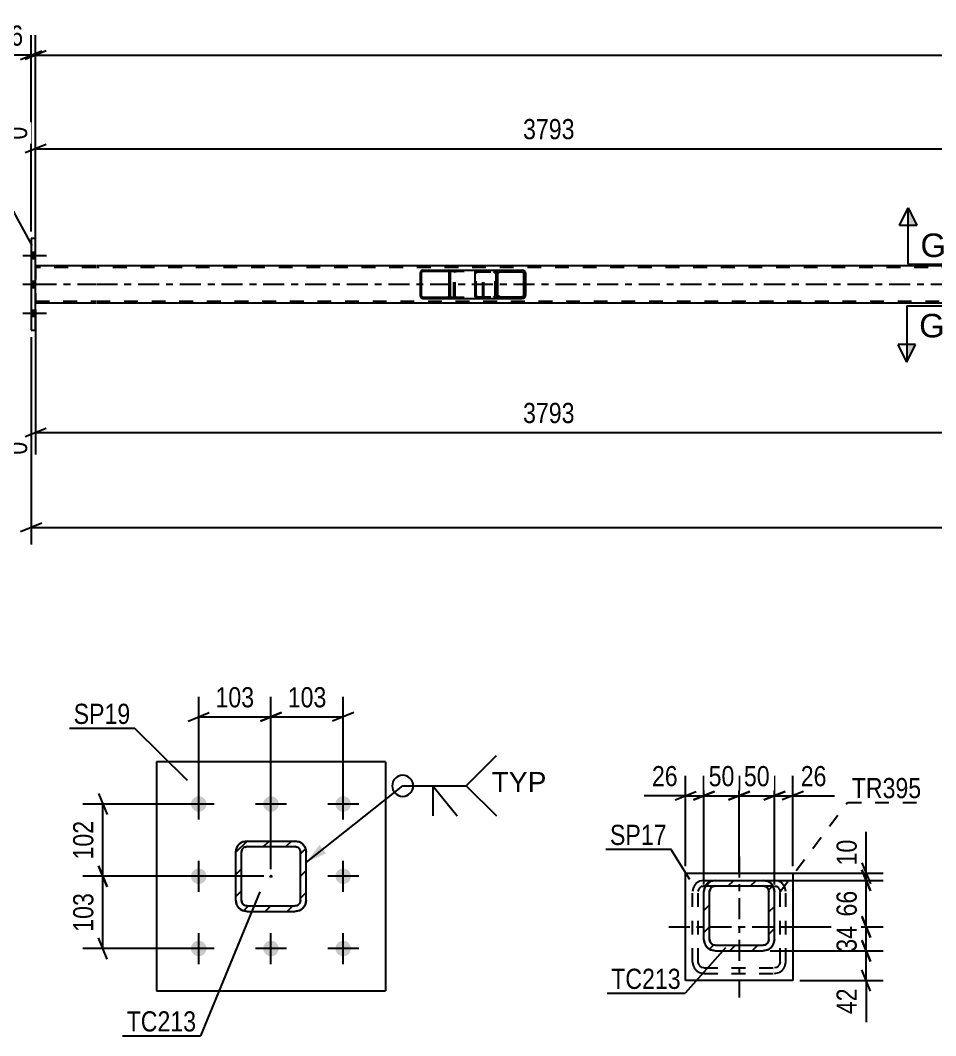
# Model space of a CAD drawing. Header units: millimetres. Extents: x 0 to 841, y 0 to 594.
# Drawn here: x 82 to 211.9, y 137.5 to 281.5 of the extents above; entities that cross this region are included whole.
import ezdxf

# ---------------------------------------------------------------- set-up
doc = ezdxf.new("R2010")
doc.units = ezdxf.units.MM
doc.linetypes.add('DXK_LINE_DOT2', pattern=[3.9198, 1.9599, -1.9599])
doc.linetypes.add('DXK_LINE_DOT3', pattern=[5.9187, 2.979, -0.9799, 0.9799, -0.9799])
doc.styles.add('Arial', font='ARIAL.TTF', dxfattribs={"height": 0.2})
doc.styles.add('Arial Narrow', font='ARIALN.TTF', dxfattribs={"height": 0.2})

# ---------------------------------------------------------------- blocks, each defined once
blk = doc.blocks.new('Part-103610369-28014 - 28013')
at = {"linetype": 'Continuous'}
h = blk.add_hatch(dxfattribs=at)
h.set_pattern_fill('', scale=0.7, style=0, pattern_type=0)
h.set_pattern_definition([(45, (142.9979, 245.8691), (-1.57154, 1.57154), [])])
h.paths.add_polyline_path([(143.02, 245.75), (143, 245.87), (142.92, 245.97), (142.81, 246.04), (142.68, 246.07), (139.11, 246.07), (138.98, 246.04), (138.87, 245.97), (138.79, 245.87), (138.77, 245.75), (138.77, 242.39), (138.79, 242.26), (138.87, 242.16), (138.98, 242.09), (139.11, 242.07), (142.68, 242.07), (142.81, 242.09), (142.92, 242.16), (143, 242.26), (143.02, 242.39)])
h.paths.add_polyline_path([(142.84, 242.33), (142.8, 242.27), (142.75, 242.24), (142.68, 242.23), (139.11, 242.23), (139.04, 242.24), (138.99, 242.27), (138.95, 242.33), (138.94, 242.39), (138.94, 245.75), (138.95, 245.81), (138.99, 245.86), (139.04, 245.89), (139.11, 245.91), (142.68, 245.91), (142.75, 245.89), (142.8, 245.86), (142.84, 245.81), (142.85, 245.75), (142.85, 242.39)])
at = {"color": 2, "linetype": 'Continuous'}
for p, q in [((138.79, 245.87), (138.77, 245.75)), ((138.77, 242.39), (138.77, 245.75)), ((138.94, 245.75), (138.95, 245.81)), ((138.94, 242.39), (138.94, 245.75)), ((138.95, 245.81), (138.99, 245.86)), ((139.11, 246.07), (138.98, 246.04)), ((138.99, 245.86), (139.04, 245.89)), ((139.04, 245.89), (139.11, 245.91)), ((139.11, 246.07), (142.68, 246.07)), ((139.11, 245.91), (142.68, 245.91)), ((142.68, 246.07), (146.79, 246.07)), ((142.81, 246.04), (142.68, 246.07)), ((142.68, 245.91), (142.75, 245.89)), ((142.75, 245.89), (142.8, 245.86)), ((142.8, 245.86), (142.84, 245.81)), ((142.84, 245.81), (142.85, 245.75)), ((142.85, 242.39), (142.85, 245.75)), ((143.02, 245.75), (143, 245.87)), ((143.02, 242.39), (143.02, 245.75)), ((138.77, 242.39), (138.79, 242.26)), ((138.95, 242.33), (138.94, 242.39)), ((138.99, 242.27), (138.95, 242.33)), ((138.98, 242.09), (139.11, 242.07)), ((139.04, 242.24), (138.99, 242.27)), ((139.11, 242.23), (139.04, 242.24)), ((139.11, 242.23), (142.68, 242.23)), ((139.11, 242.07), (142.68, 242.07)), ((142.75, 242.24), (142.68, 242.23)), ((142.68, 242.07), (142.81, 242.09)), ((142.68, 242.07), (146.79, 242.07)), ((142.8, 242.27), (142.75, 242.24)), ((142.84, 242.33), (142.8, 242.27)), ((142.85, 242.39), (142.84, 242.33)), ((143, 242.26), (143.02, 242.39))]:
    blk.add_line(p, q, dxfattribs=at)
at = {"color": 7, "linetype": 'DXK_LINE_DOT2'}
for p, q in [((139.11, 246.07), (142.68, 246.07)), ((139.11, 245.91), (147.44, 245.91)), ((143.53, 245.75), (143.55, 245.87)), ((143.53, 242.39), (143.53, 245.75)), ((143.71, 245.81), (143.7, 245.75)), ((143.7, 242.39), (143.7, 245.75)), ((143.75, 245.86), (143.71, 245.81)), ((143.74, 246.04), (143.87, 246.07)), ((143.8, 245.89), (143.75, 245.86)), ((143.87, 245.91), (143.8, 245.89)), ((146.79, 246.07), (147.44, 246.07)), ((147.44, 246.07), (147.57, 246.04)), ((147.51, 245.89), (147.44, 245.91)), ((147.56, 245.86), (147.51, 245.89)), ((147.6, 245.81), (147.56, 245.86)), ((147.61, 245.75), (147.6, 245.81)), ((147.61, 242.39), (147.61, 245.75)), ((147.76, 245.87), (147.78, 245.75)), ((147.78, 242.39), (147.78, 245.75)), ((139.11, 242.23), (147.44, 242.23)), ((139.11, 242.07), (142.68, 242.07)), ((143.55, 242.26), (143.53, 242.39)), ((143.7, 242.39), (143.71, 242.33)), ((143.71, 242.33), (143.75, 242.27)), ((143.87, 242.07), (143.74, 242.09)), ((143.75, 242.27), (143.76, 242.26)), ((143.76, 242.26), (143.8, 242.24)), ((143.8, 242.24), (143.87, 242.23)), ((146.79, 242.07), (147.44, 242.07)), ((147.44, 242.23), (147.51, 242.24)), ((147.57, 242.09), (147.44, 242.07)), ((147.51, 242.24), (147.56, 242.27)), ((147.56, 242.27), (147.6, 242.33)), ((147.6, 242.33), (147.61, 242.39)), ((147.78, 242.39), (147.76, 242.26))]:
    blk.add_line(p, q, dxfattribs=at)
at = {"color": 2, "linetype": 'Continuous'}
for centre, start, end in [((139.09, 245.73), 110.7583, 155.68), ((142.7, 245.73), 24.32, 69.2417), ((139.09, 242.4), 204.32, 249.2417), ((142.7, 242.4), 290.7583, 335.68)]:
    blk.add_arc(centre, 0.331, start, end, dxfattribs=at)
at = {"color": 7, "linetype": 'DXK_LINE_DOT2'}
for centre, start, end in [((143.85, 245.73), 110.7583, 155.68), ((147.46, 245.73), 24.32, 69.2417), ((143.85, 242.4), 204.32, 249.2417), ((147.46, 242.4), 290.7583, 335.68)]:
    blk.add_arc(centre, 0.331, start, end, dxfattribs=at)
blk = doc.blocks.new('Part-103610369-28020 - 28013')
at = {"linetype": 'Continuous'}
h = blk.add_hatch(dxfattribs=at)
h.set_pattern_fill('', scale=0.7, style=0, pattern_type=0)
h.set_pattern_definition([(45, (153.6667, 245.7703), (-1.57154, 1.57154), [])])
h.paths.add_polyline_path([(153.71, 245.59), (153.67, 245.77), (153.56, 245.93), (153.39, 246.03), (153.2, 246.07), (150.02, 246.07), (149.83, 246.03), (149.66, 245.93), (149.55, 245.77), (149.52, 245.59), (149.52, 242.55), (149.55, 242.36), (149.66, 242.21), (149.83, 242.1), (150.02, 242.07), (153.2, 242.07), (153.39, 242.1), (153.56, 242.21), (153.67, 242.36), (153.71, 242.55)])
h.paths.add_polyline_path([(153.43, 242.45), (153.38, 242.38), (153.3, 242.32), (153.2, 242.31), (150.02, 242.31), (149.92, 242.32), (149.84, 242.38), (149.79, 242.45), (149.77, 242.55), (149.77, 245.59), (149.79, 245.68), (149.84, 245.76), (149.92, 245.81), (150.02, 245.83), (153.2, 245.83), (153.3, 245.81), (153.38, 245.76), (153.43, 245.68), (153.45, 245.59), (153.45, 242.55)])
at = {"color": 2, "linetype": 'Continuous'}
for p, q in [((146.52, 245.59), (146.54, 245.77)), ((146.52, 242.55), (146.52, 245.59)), ((146.54, 245.77), (146.6, 245.93)), ((146.6, 245.93), (146.69, 246.03)), ((146.69, 246.03), (146.79, 246.07)), ((146.79, 246.07), (150.02, 246.07)), ((149.55, 245.77), (149.52, 245.59)), ((149.52, 242.55), (149.52, 245.59)), ((149.77, 245.59), (149.79, 245.68)), ((149.77, 242.55), (149.77, 245.59)), ((149.79, 245.68), (149.84, 245.76)), ((150.02, 246.07), (149.83, 246.03)), ((149.84, 245.76), (149.92, 245.81)), ((149.92, 245.81), (150.02, 245.83)), ((150.02, 246.07), (153.2, 246.07)), ((150.02, 245.83), (153.2, 245.83)), ((153.39, 246.03), (153.2, 246.07)), ((153.2, 245.83), (153.3, 245.81)), ((153.3, 245.81), (153.38, 245.76)), ((153.38, 245.76), (153.43, 245.68)), ((153.43, 245.68), (153.45, 245.59)), ((153.45, 242.55), (153.45, 245.59)), ((153.71, 245.59), (153.67, 245.77)), ((153.71, 242.55), (153.71, 245.59)), ((146.54, 242.36), (146.52, 242.55)), ((146.6, 242.21), (146.54, 242.36)), ((146.69, 242.1), (146.6, 242.21)), ((146.79, 242.07), (146.69, 242.1)), ((146.79, 242.07), (150.02, 242.07)), ((149.52, 242.55), (149.55, 242.36)), ((149.79, 242.45), (149.77, 242.55)), ((149.84, 242.38), (149.79, 242.45)), ((149.83, 242.1), (150.02, 242.07)), ((149.92, 242.32), (149.84, 242.38)), ((150.02, 242.31), (149.92, 242.32)), ((150.02, 242.31), (153.2, 242.31)), ((150.02, 242.07), (153.2, 242.07)), ((153.3, 242.32), (153.2, 242.31)), ((153.2, 242.07), (153.39, 242.1)), ((153.38, 242.38), (153.3, 242.32)), ((153.43, 242.45), (153.38, 242.38)), ((153.45, 242.55), (153.43, 242.45)), ((153.67, 242.36), (153.71, 242.55))]:
    blk.add_line(p, q, dxfattribs=at)
at = {"color": 7, "linetype": 'DXK_LINE_DOT2'}
for p, q in [((146.67, 245.68), (146.66, 245.59)), ((146.66, 242.55), (146.66, 245.59)), ((146.7, 245.76), (146.67, 245.68)), ((146.74, 245.81), (146.7, 245.76)), ((146.79, 245.83), (146.74, 245.81)), ((146.79, 245.83), (153.2, 245.83)), ((147.78, 245.83), (147.78, 246.07)), ((149.13, 246.07), (149.32, 246.03)), ((149.22, 245.81), (149.13, 245.83)), ((149.3, 245.76), (149.22, 245.81)), ((149.36, 245.68), (149.3, 245.76)), ((149.38, 245.59), (149.36, 245.68)), ((149.38, 242.55), (149.38, 245.59)), ((149.59, 245.77), (149.63, 245.59)), ((149.63, 242.55), (149.63, 245.59)), ((150.02, 246.07), (153.2, 246.07)), ((146.66, 242.55), (146.67, 242.45)), ((146.67, 242.45), (146.7, 242.38)), ((146.7, 242.38), (146.74, 242.32)), ((146.74, 242.32), (146.79, 242.31)), ((146.79, 242.31), (153.2, 242.31)), ((147.78, 242.07), (147.78, 242.31)), ((149.13, 242.31), (149.22, 242.32)), ((149.32, 242.1), (149.13, 242.07)), ((149.22, 242.32), (149.3, 242.38)), ((149.3, 242.38), (149.36, 242.45)), ((149.36, 242.45), (149.38, 242.55)), ((149.63, 242.55), (149.59, 242.36)), ((150.02, 242.07), (153.2, 242.07))]:
    blk.add_line(p, q, dxfattribs=at)
for centre, start, end in [((149.14, 245.57), 23.8494, 68.8059), ((149.14, 242.56), 291.1941, 336.1506)]:
    blk.add_arc(centre, 0.492, start, end, dxfattribs=at)
at = {"color": 2, "linetype": 'Continuous'}
for centre, start, end in [((150, 245.57), 111.1941, 156.1506), ((153.22, 245.57), 23.8494, 68.8059), ((150, 242.56), 203.8494, 248.8059), ((153.22, 242.56), 291.1941, 336.1506)]:
    blk.add_arc(centre, 0.492, start, end, dxfattribs=at)
blk = doc.blocks.new('Part-103610369-28031 - 28013')
at = {"color": 2, "linetype": 'Continuous'}
for p, q in [((84.19, 250.57), (83.55, 250.57)), ((83.55, 250.57), (83.55, 237.57)), ((84.19, 237.57), (84.19, 250.57)), ((83.55, 237.57), (84.19, 237.57))]:
    blk.add_line(p, q, dxfattribs=at)
at = {"color": 7, "linetype": 'DXK_LINE_DOT2'}
for p, q in [((83.55, 250.57), (83.55, 237.57)), ((84.19, 237.57), (84.19, 250.57))]:
    blk.add_line(p, q, dxfattribs=at)
blk = doc.blocks.new('Part-103610369-28145 - 28013')
at = {"color": 2, "linetype": 'Continuous'}
for p, q in [((84.19, 246.71), (92.71, 246.71)), ((92.81, 246.71), (751.72, 246.71)), ((84.19, 241.43), (92.71, 241.43)), ((92.81, 241.43), (228.99, 241.43))]:
    blk.add_line(p, q, dxfattribs=at)
at = {"color": 7, "linetype": 'DXK_LINE_DOT2'}
for p, q in [((84.19, 246.71), (84.19, 246.71)), ((84.19, 246.71), (84.19, 241.43)), ((84.19, 241.43), (84.19, 246.71)), ((92.71, 246.47), (84.19, 246.47)), ((751.72, 246.47), (92.81, 246.47)), ((84.19, 241.67), (92.71, 241.67)), ((84.19, 241.43), (84.19, 241.43)), ((92.81, 241.67), (751.72, 241.67))]:
    blk.add_line(p, q, dxfattribs=at)
at = {"color": 7, "linetype": 'DXK_LINE_DOT3'}
for p, q in [((84.19, 244.07), (92.71, 244.07)), ((92.81, 244.07), (751.72, 244.07))]:
    blk.add_line(p, q, dxfattribs=at)
blk = doc.blocks.new('Bolt-103610369-28149 - 28013')
at = {"linetype": 'Continuous'}
for points in [[(84.19, 247.73), (84.19, 248.61), (83.55, 248.61), (83.55, 247.73)], [(84.19, 247.73), (84.19, 248.61), (83.55, 248.61), (83.55, 247.73)], [(84.19, 247.73), (84.19, 248.61), (83.55, 248.61), (83.55, 247.73)], [(84.19, 243.63), (84.19, 244.51), (83.55, 244.51), (83.55, 243.63)], [(84.19, 243.63), (84.19, 244.51), (83.55, 244.51), (83.55, 243.63)], [(84.19, 239.53), (84.19, 240.41), (83.55, 240.41), (83.55, 239.53)], [(84.19, 239.53), (84.19, 240.41), (83.55, 240.41), (83.55, 239.53)], [(84.19, 239.53), (84.19, 240.41), (83.55, 240.41), (83.55, 239.53)]]:
    blk.add_hatch(color=1, dxfattribs=at).paths.add_polyline_path(points)
at = {"color": 1, "linetype": 'Continuous'}
for p, q in [((82.39, 248.17), (85.71, 248.17)), ((82.39, 248.17), (85.71, 248.17)), ((82.39, 248.17), (85.71, 248.17)), ((83.55, 248.61), (84.19, 248.61)), ((83.55, 248.61), (84.19, 248.61)), ((83.55, 248.61), (84.19, 248.61)), ((83.55, 247.73), (84.19, 247.73)), ((83.55, 247.73), (84.19, 247.73)), ((83.55, 247.73), (84.19, 247.73)), ((82.39, 244.07), (85.71, 244.07)), ((82.39, 244.07), (85.71, 244.07)), ((83.55, 244.51), (84.19, 244.51)), ((83.55, 244.51), (84.19, 244.51)), ((83.55, 243.63), (84.19, 243.63)), ((83.55, 243.63), (84.19, 243.63)), ((82.39, 239.97), (85.71, 239.97)), ((82.39, 239.97), (85.71, 239.97)), ((82.39, 239.97), (85.71, 239.97)), ((83.55, 240.41), (84.19, 240.41)), ((83.55, 240.41), (84.19, 240.41)), ((83.55, 240.41), (84.19, 240.41)), ((83.55, 239.53), (84.19, 239.53)), ((83.55, 239.53), (84.19, 239.53)), ((83.55, 239.53), (84.19, 239.53))]:
    blk.add_line(p, q, dxfattribs=at)
blk = doc.blocks.new('Part-103610369-28608 - 28594')
at = {"linetype": 'Continuous'}
h = blk.add_hatch(dxfattribs=at)
h.set_pattern_fill('', scale=0.7, style=0, pattern_type=0)
h.set_pattern_definition([(45, (114.1695, 165.0858), (-1.57154, 1.57154), [])])
h.paths.add_polyline_path([(120.97, 165.09), (114.17, 165.09), (113.56, 164.96), (113.04, 164.62), (112.69, 164.1), (112.57, 163.49), (112.57, 156.69), (112.69, 156.07), (113.04, 155.55), (113.56, 155.21), (114.17, 155.09), (120.97, 155.09), (121.58, 155.21), (122.1, 155.55), (122.45, 156.07), (122.57, 156.69), (122.57, 163.49), (122.45, 164.1), (122.1, 164.62), (121.58, 164.96)])
h.paths.add_polyline_path([(121.71, 163.79), (121.77, 163.49), (121.77, 156.69), (121.71, 156.38), (121.54, 156.12), (121.28, 155.95), (120.97, 155.89), (114.17, 155.89), (113.86, 155.95), (113.6, 156.12), (113.43, 156.38), (113.37, 156.69), (113.37, 163.49), (113.43, 163.79), (113.6, 164.05), (113.86, 164.22), (114.17, 164.29), (120.97, 164.29), (121.28, 164.22), (121.54, 164.05)])
blk.add_hatch(color=246, dxfattribs=at).paths.add_polyline_path([(117.57, 159.99, -1), (117.57, 160.19, -1)])
at = {"color": 7, "linetype": 'DXK_LINE_DOT2'}
for p, q in [((113.56, 164.96), (114.17, 165.09)), ((114.17, 164.29), (113.86, 164.22)), ((114.17, 165.09), (120.97, 165.09)), ((114.17, 164.29), (120.97, 164.29)), ((120.97, 165.09), (121.58, 164.96)), ((121.28, 164.22), (120.97, 164.29)), ((112.57, 163.49), (112.69, 164.1)), ((112.57, 156.69), (112.57, 163.49)), ((113.43, 163.79), (113.37, 163.49)), ((113.37, 156.69), (113.37, 163.49)), ((121.77, 163.49), (121.71, 163.79)), ((121.77, 156.69), (121.77, 163.49)), ((122.45, 164.1), (122.57, 163.49)), ((122.57, 156.69), (122.57, 163.49)), ((112.69, 156.07), (112.57, 156.69)), ((113.37, 156.69), (113.43, 156.38)), ((113.86, 155.95), (114.17, 155.89)), ((114.17, 155.89), (120.97, 155.89)), ((120.97, 155.89), (121.28, 155.95)), ((121.71, 156.38), (121.77, 156.69)), ((122.57, 156.69), (122.45, 156.07)), ((114.17, 155.09), (113.56, 155.21)), ((114.17, 155.09), (120.97, 155.09)), ((121.58, 155.21), (120.97, 155.09))]:
    blk.add_line(p, q, dxfattribs=at)
at = {"color": 2, "linetype": 'Continuous'}
for p, q in [((114.17, 165.09), (113.56, 164.96)), ((113.86, 164.22), (114.17, 164.29)), ((114.17, 165.09), (120.97, 165.09)), ((114.17, 164.29), (120.97, 164.29)), ((121.58, 164.96), (120.97, 165.09)), ((120.97, 164.29), (121.28, 164.22)), ((112.69, 164.1), (112.57, 163.49)), ((112.57, 156.69), (112.57, 163.49)), ((113.37, 163.49), (113.43, 163.79)), ((113.37, 156.69), (113.37, 163.49)), ((121.71, 163.79), (121.77, 163.49)), ((121.77, 156.69), (121.77, 163.49)), ((122.57, 163.49), (122.45, 164.1)), ((122.57, 156.69), (122.57, 163.49)), ((112.57, 156.69), (112.69, 156.07)), ((113.43, 156.38), (113.37, 156.69)), ((114.17, 155.89), (113.86, 155.95)), ((114.17, 155.89), (120.97, 155.89)), ((121.28, 155.95), (120.97, 155.89)), ((121.77, 156.69), (121.71, 156.38)), ((122.45, 156.07), (122.57, 156.69)), ((113.56, 155.21), (114.17, 155.09)), ((114.17, 155.09), (120.97, 155.09)), ((120.97, 155.09), (121.58, 155.21))]:
    blk.add_line(p, q, dxfattribs=at)
at = {"color": 7, "linetype": 'DXK_LINE_DOT3'}
blk.add_line((117.57, 160.09), (117.57, 160.09), dxfattribs=at)
at = {"color": 246, "linetype": 'DXK_LINE_DOT2'}
blk.add_line((117.57, 160.09), (117.57, 160.09), dxfattribs=at)
at = {"color": 246, "linetype": 'Continuous'}
blk.add_circle((117.57, 160.09), 0.1, dxfattribs=at)
at = {"color": 7, "linetype": 'DXK_LINE_DOT2'}
for centre, radius, start, end in [((114.17, 163.49), 1.6, 112.5, 157.5), ((114.17, 163.49), 0.8, 112.5, 157.5), ((120.97, 163.49), 0.8, 22.5, 67.5), ((120.97, 163.49), 1.6, 22.5, 67.5), ((114.17, 156.69), 1.6, 202.5, 247.5), ((114.17, 156.69), 0.8, 202.5, 247.5), ((120.97, 156.69), 0.8, 292.5, 337.5), ((120.97, 156.69), 1.6, 292.5, 337.5)]:
    blk.add_arc(centre, radius, start, end, dxfattribs=at)
at = {"color": 2, "linetype": 'Continuous'}
for centre, radius, start, end in [((114.17, 163.49), 1.6, 112.5, 157.5), ((114.17, 163.49), 0.8, 112.5, 157.5), ((120.97, 163.49), 0.8, 22.5, 67.5), ((120.97, 163.49), 1.6, 22.5, 67.5), ((114.17, 156.69), 1.6, 202.5, 247.5), ((114.17, 156.69), 0.8, 202.5, 247.5), ((120.97, 156.69), 0.8, 292.5, 337.5), ((120.97, 156.69), 1.6, 292.5, 337.5)]:
    blk.add_arc(centre, radius, start, end, dxfattribs=at)
blk = doc.blocks.new('Part-103610369-28611 - 28594')
at = {"color": 2, "linetype": 'Continuous'}
for p, q in [((133.82, 176.34), (101.32, 176.34)), ((101.32, 176.34), (101.32, 143.84)), ((133.82, 176.34), (133.82, 143.84)), ((101.32, 143.84), (133.82, 143.84))]:
    blk.add_line(p, q, dxfattribs=at)
blk = doc.blocks.new('Bolt-103610369-28729 - 28594')
at = {"linetype": 'Continuous'}
for points in [[(107.32, 169.24, -1), (107.32, 171.44, -1)], [(117.57, 169.24, -1), (117.57, 171.44, -1)], [(127.82, 169.24, -1), (127.82, 171.44, -1)], [(107.32, 158.99, -1), (107.32, 161.19, -1)], [(127.82, 158.99, -1), (127.82, 161.19, -1)], [(107.32, 148.74, -1), (107.32, 150.94, -1)], [(117.57, 148.74, -1), (117.57, 150.94, -1)], [(127.82, 148.74, -1), (127.82, 150.94, -1)]]:
    blk.add_hatch(color=1, dxfattribs=at).paths.add_polyline_path(points)
at = {"color": 1, "linetype": 'Continuous'}
for p, q in [((107.32, 168.14), (107.32, 172.54)), ((117.57, 168.14), (117.57, 172.54)), ((127.82, 168.14), (127.82, 172.54)), ((109.52, 170.34), (105.12, 170.34)), ((119.77, 170.34), (115.37, 170.34)), ((130.02, 170.34), (125.62, 170.34)), ((107.32, 157.89), (107.32, 162.29)), ((127.82, 157.89), (127.82, 162.29)), ((109.52, 160.09), (105.12, 160.09)), ((130.02, 160.09), (125.62, 160.09)), ((107.32, 147.64), (107.32, 152.04)), ((117.57, 147.64), (117.57, 152.04)), ((127.82, 147.64), (127.82, 152.04)), ((109.52, 149.84), (105.12, 149.84)), ((119.77, 149.84), (115.37, 149.84)), ((130.02, 149.84), (125.62, 149.84))]:
    blk.add_line(p, q, dxfattribs=at)
blk = doc.blocks.new('Part-103610369-28807 - 28793')
at = {"linetype": 'Continuous'}
h = blk.add_hatch(dxfattribs=at)
h.set_pattern_fill('', scale=0.7, style=0, pattern_type=0)
h.set_pattern_definition([(45, (179.9807, 159.385), (-1.57154, 1.57154), [])])
h.paths.add_polyline_path([(180.59, 159.51), (179.98, 159.38), (179.46, 159.04), (179.11, 158.52), (178.99, 157.91), (178.99, 151.11), (179.11, 150.49), (179.46, 149.98), (179.98, 149.63), (180.59, 149.51), (187.39, 149.51), (188.01, 149.63), (188.52, 149.98), (188.87, 150.49), (188.99, 151.11), (188.99, 157.91), (188.87, 158.52), (188.52, 159.04), (188.01, 159.38), (187.39, 159.51)])
h.paths.add_polyline_path([(187.39, 158.71), (187.7, 158.65), (187.96, 158.47), (188.13, 158.21), (188.19, 157.91), (188.19, 151.11), (188.13, 150.8), (187.96, 150.54), (187.7, 150.37), (187.39, 150.31), (180.59, 150.31), (180.29, 150.37), (180.03, 150.54), (179.85, 150.8), (179.79, 151.11), (179.79, 157.91), (179.85, 158.21), (180.03, 158.47), (180.29, 158.65), (180.59, 158.71)])
at = {"color": 7, "linetype": 'DXK_LINE_DOT2'}
for p, q in [((178.99, 157.91), (179.11, 158.52)), ((179.98, 159.38), (180.59, 159.51)), ((180.59, 158.71), (180.29, 158.65)), ((180.59, 159.51), (187.39, 159.51)), ((180.59, 158.71), (187.39, 158.71)), ((187.39, 159.51), (188.01, 159.38)), ((187.7, 158.65), (187.39, 158.71)), ((188.87, 158.52), (188.99, 157.91)), ((178.99, 151.11), (178.99, 157.91)), ((179.85, 158.21), (179.79, 157.91)), ((179.79, 151.11), (179.79, 157.91)), ((188.19, 157.91), (188.13, 158.21)), ((188.19, 151.11), (188.19, 157.91)), ((188.99, 151.11), (188.99, 157.91)), ((179.11, 150.49), (178.99, 151.11)), ((179.79, 151.11), (179.85, 150.8)), ((180.29, 150.37), (180.59, 150.31)), ((180.59, 150.31), (187.39, 150.31)), ((187.39, 150.31), (187.7, 150.37)), ((188.13, 150.8), (188.19, 151.11)), ((188.99, 151.11), (188.87, 150.49)), ((180.59, 149.51), (179.98, 149.63)), ((180.59, 149.51), (187.39, 149.51)), ((188.01, 149.63), (187.39, 149.51))]:
    blk.add_line(p, q, dxfattribs=at)
at = {"color": 2, "linetype": 'Continuous'}
for p, q in [((179.11, 158.52), (178.99, 157.91)), ((180.59, 159.51), (179.98, 159.38)), ((180.29, 158.65), (180.59, 158.71)), ((180.59, 159.51), (187.39, 159.51)), ((180.59, 158.71), (187.39, 158.71)), ((188.01, 159.38), (187.39, 159.51)), ((187.39, 158.71), (187.7, 158.65)), ((188.99, 157.91), (188.87, 158.52)), ((178.99, 151.11), (178.99, 157.91)), ((179.79, 157.91), (179.85, 158.21)), ((179.79, 151.11), (179.79, 157.91)), ((188.13, 158.21), (188.19, 157.91)), ((188.19, 151.11), (188.19, 157.91)), ((188.99, 151.11), (188.99, 157.91)), ((178.99, 151.11), (179.11, 150.49)), ((179.85, 150.8), (179.79, 151.11)), ((180.59, 150.31), (180.29, 150.37)), ((180.59, 150.31), (187.39, 150.31)), ((187.7, 150.37), (187.39, 150.31)), ((188.19, 151.11), (188.13, 150.8)), ((188.87, 150.49), (188.99, 151.11)), ((179.98, 149.63), (180.59, 149.51)), ((180.59, 149.51), (187.39, 149.51)), ((187.39, 149.51), (188.01, 149.63))]:
    blk.add_line(p, q, dxfattribs=at)
at = {"color": 7, "linetype": 'DXK_LINE_DOT3'}
blk.add_line((183.99, 154.51), (183.99, 154.51), dxfattribs=at)
at = {"color": 7, "linetype": 'DXK_LINE_DOT2'}
for centre, radius, start, end in [((180.59, 157.91), 1.6, 112.5, 157.5), ((180.59, 157.91), 0.8, 112.5, 157.5), ((187.39, 157.91), 0.8, 22.5, 67.5), ((187.39, 157.91), 1.6, 22.5, 67.5), ((180.59, 151.11), 1.6, 202.5, 247.5), ((180.59, 151.11), 0.8, 202.5, 247.5), ((187.39, 151.11), 0.8, 292.5, 337.5), ((187.39, 151.11), 1.6, 292.5, 337.5)]:
    blk.add_arc(centre, radius, start, end, dxfattribs=at)
at = {"color": 2, "linetype": 'Continuous'}
for centre, radius, start, end in [((180.59, 157.91), 1.6, 112.5, 157.5), ((180.59, 157.91), 0.8, 112.5, 157.5), ((187.39, 157.91), 0.8, 22.5, 67.5), ((187.39, 157.91), 1.6, 22.5, 67.5), ((180.59, 151.11), 1.6, 202.5, 247.5), ((180.59, 151.11), 0.8, 202.5, 247.5), ((187.39, 151.11), 0.8, 292.5, 337.5), ((187.39, 151.11), 1.6, 292.5, 337.5)]:
    blk.add_arc(centre, radius, start, end, dxfattribs=at)
blk = doc.blocks.new('Part-103610369-28805 - 28793')
at = {"color": 7, "linetype": 'DXK_LINE_DOT3'}
for p, q in [((183.99, 162.91), (183.99, 142.91)), ((173.99, 152.91), (193.99, 152.91))]:
    blk.add_line(p, q, dxfattribs=at)
at = {"color": 7, "linetype": 'DXK_LINE_DOT2'}
for p, q in [((177.51, 158.52), (177.39, 157.91)), ((178.99, 159.51), (178.38, 159.38)), ((178.69, 158.65), (178.99, 158.71)), ((178.99, 159.51), (188.99, 159.51)), ((178.99, 158.71), (188.99, 158.71)), ((189.61, 159.38), (188.99, 159.51)), ((188.99, 158.71), (189.3, 158.65)), ((190.59, 157.91), (190.47, 158.52)), ((177.39, 147.91), (177.39, 157.91)), ((178.19, 157.91), (178.25, 158.21)), ((178.19, 147.91), (178.19, 157.91)), ((189.73, 158.21), (189.79, 157.91)), ((189.79, 147.91), (189.79, 157.91)), ((190.59, 147.91), (190.59, 157.91)), ((177.39, 147.91), (177.51, 147.29)), ((178.25, 147.6), (178.19, 147.91)), ((178.99, 147.11), (178.69, 147.17)), ((178.99, 147.11), (188.99, 147.11)), ((189.3, 147.17), (188.99, 147.11)), ((189.79, 147.91), (189.73, 147.6)), ((190.47, 147.29), (190.59, 147.91)), ((178.38, 146.43), (178.99, 146.31)), ((178.99, 146.31), (188.99, 146.31)), ((188.99, 146.31), (189.61, 146.43))]:
    blk.add_line(p, q, dxfattribs=at)
for centre, radius, start, end in [((178.99, 157.91), 1.6, 112.5, 157.5), ((178.99, 157.91), 0.8, 112.5, 157.5), ((188.99, 157.91), 0.8, 22.5, 67.5), ((188.99, 157.91), 1.6, 22.5, 67.5), ((178.99, 147.91), 1.6, 202.5, 247.5), ((178.99, 147.91), 0.8, 202.5, 247.5), ((188.99, 147.91), 0.8, 292.5, 337.5), ((188.99, 147.91), 1.6, 292.5, 337.5)]:
    blk.add_arc(centre, radius, start, end, dxfattribs=at)
blk = doc.blocks.new('Part-103610369-28814 - 28793')
at = {"color": 2, "linetype": 'Continuous'}
for p, q in [((176.39, 145.31), (176.39, 160.51)), ((176.39, 160.51), (191.59, 160.51)), ((191.59, 160.51), (191.59, 145.31)), ((191.59, 145.31), (176.39, 145.31))]:
    blk.add_line(p, q, dxfattribs=at)
blk = doc.blocks.new('StraightDimension-103610369-30573 - 28013')
at = {"color": 7, "linetype": 'Continuous'}
for p, q in [((83.55, 251.57), (83.55, 279.42)), ((84.19, 251.57), (84.19, 279.42)), ((83.55, 276.57), (77.64, 276.57)), ((83.55, 276.57), (77.64, 276.57)), ((82.05, 275.97), (85.05, 277.17)), ((85.69, 277.17), (82.69, 275.97)), ((83.55, 276.57), (84.19, 276.57))]:
    blk.add_line(p, q, dxfattribs=at)
at = {"color": 0}
blk.add_wipeout([(83.02, 277.32), (83.02, 281.52), (78.17, 281.52), (78.17, 277.32)], dxfattribs=at)
at = {"color": 3, "style": 'Arial Narrow'}
blk.add_text('16', height=2.863, dxfattribs=at).set_placement((78.77, 277.92))
blk = doc.blocks.new('StraightDimension-103610369-30288 - 28013')
at = {"color": 7, "linetype": 'Continuous'}
for p, q in [((229.79, 255.32), (229.79, 271.91)), ((84.19, 247.71), (84.19, 266.43)), ((85.69, 263.9), (82.69, 262.7)), ((228.29, 262.7), (231.29, 263.9)), ((84.19, 263.3), (229.79, 263.3))]:
    blk.add_line(p, q, dxfattribs=at)
at = {"color": 0}
blk.add_wipeout([(161.24, 264.05), (161.24, 268.25), (152.73, 268.25), (152.73, 264.05)], dxfattribs=at)
at = {"color": 3, "style": 'Arial Narrow'}
blk.add_text('3793', height=2.863, dxfattribs=at).set_placement((153.33, 264.65))
at = {"color": 0, "linetype": 'Continuous'}
for points in [[(229.19, 272.51), (224.99, 272.51), (224.99, 264), (229.19, 264)], [(83.59, 267.03), (79.39, 267.03), (79.39, 264), (83.59, 264)]]:
    blk.add_wipeout(points, dxfattribs=at)
at = {"color": 3, "linetype": 'Continuous', "style": 'Arial Narrow'}
for s, height, p in [('3793', 2.863, (228.59, 264.6)), ('0', 2.86, (82.99, 264.6))]:
    blk.add_text(s, height=height, rotation=90.0002, dxfattribs=at).set_placement(p)
blk = doc.blocks.new('StraightDimension-103610369-30540 - 28013')
at = {"color": 7, "linetype": 'Continuous'}
for p, q in [((84.19, 240.43), (84.19, 219.9)), ((229.79, 232.03), (229.79, 214.41)), ((85.69, 223.63), (82.69, 222.43)), ((228.29, 222.43), (231.29, 223.63)), ((84.19, 223.03), (229.79, 223.03))]:
    blk.add_line(p, q, dxfattribs=at)
at = {"color": 0}
blk.add_wipeout([(161.24, 223.78), (161.24, 227.98), (152.73, 227.98), (152.73, 223.78)], dxfattribs=at)
at = {"color": 3, "style": 'Arial Narrow'}
blk.add_text('3793', height=2.863, dxfattribs=at).set_placement((153.33, 224.38))
at = {"color": 0, "linetype": 'Continuous'}
for points in [[(83.59, 222.33), (79.39, 222.33), (79.39, 219.3), (83.59, 219.3)], [(229.19, 222.33), (224.99, 222.33), (224.99, 213.81), (229.19, 213.81)]]:
    blk.add_wipeout(points, dxfattribs=at)
at = {"color": 3, "linetype": 'Continuous', "style": 'Arial Narrow'}
for s, height, p in [('0', 2.86, (82.99, 219.9)), ('3793', 2.863, (228.59, 214.41))]:
    blk.add_text(s, height=height, rotation=90.0002, dxfattribs=at).set_placement(p)
blk = doc.blocks.new('StraightDimension-103610369-30560 - 28013')
at = {"color": 7, "linetype": 'Continuous'}
for p, q in [((83.55, 236.57), (83.55, 207.17)), ((85.05, 210.17), (82.05, 208.97)), ((83.55, 209.57), (760.98, 209.57))]:
    blk.add_line(p, q, dxfattribs=at)
blk = doc.blocks.new('StraightDimension-103610369-30572 - 28013')
at = {"color": 7, "linetype": 'Continuous'}
for p, q in [((84.19, 251.57), (84.19, 279.42)), ((85.69, 277.17), (82.69, 275.97)), ((84.19, 276.57), (760.34, 276.57))]:
    blk.add_line(p, q, dxfattribs=at)
blk = doc.blocks.new('StraightDimension-103610369-30872 - 28594')
at = {"color": 7, "linetype": 'Continuous'}
for p, q in [((117.57, 161.09), (117.57, 185.55)), ((127.82, 171.34), (127.82, 185.55)), ((116.07, 182.1), (119.07, 183.3)), ((129.32, 183.3), (126.32, 182.1)), ((117.57, 182.7), (127.82, 182.7))]:
    blk.add_line(p, q, dxfattribs=at)
at = {"color": 0}
blk.add_wipeout([(126.04, 183.45), (126.04, 187.65), (119.35, 187.65), (119.35, 183.45)], dxfattribs=at)
at = {"color": 3, "style": 'Arial Narrow'}
blk.add_text('103', height=2.863, dxfattribs=at).set_placement((119.95, 184.05))
blk = doc.blocks.new('StraightDimension-103610369-30873 - 28594')
at = {"color": 7, "linetype": 'Continuous'}
for p, q in [((107.32, 171.34), (107.32, 185.55)), ((117.57, 161.09), (117.57, 185.55)), ((105.82, 182.1), (108.82, 183.3)), ((119.07, 183.3), (116.07, 182.1)), ((107.32, 182.7), (117.57, 182.7))]:
    blk.add_line(p, q, dxfattribs=at)
at = {"color": 0}
blk.add_wipeout([(115.79, 183.45), (115.79, 187.65), (109.1, 187.65), (109.1, 183.45)], dxfattribs=at)
at = {"color": 3, "style": 'Arial Narrow'}
blk.add_text('103', height=2.863, dxfattribs=at).set_placement((109.7, 184.05))
blk = doc.blocks.new('StraightDimension-103610369-30903 - 28594')
at = {"color": 7, "linetype": 'Continuous'}
for p, q in [((93.12, 171.84), (94.32, 168.84)), ((106.32, 170.34), (90.87, 170.34)), ((93.72, 160.09), (93.72, 170.34)), ((94.32, 158.59), (93.12, 161.59)), ((116.57, 160.09), (90.87, 160.09))]:
    blk.add_line(p, q, dxfattribs=at)
at = {"color": 0}
blk.add_wipeout([(92.97, 168.55), (88.77, 168.55), (88.77, 161.87), (92.97, 161.87)], dxfattribs=at)
at = {"color": 3, "style": 'Arial Narrow'}
blk.add_text('102', height=2.863, rotation=90.0002, dxfattribs=at).set_placement((92.37, 162.47))
blk = doc.blocks.new('StraightDimension-103610369-30904 - 28594')
at = {"color": 7, "linetype": 'Continuous'}
for p, q in [((93.12, 161.59), (94.32, 158.59)), ((116.57, 160.09), (90.87, 160.09)), ((93.72, 149.84), (93.72, 160.09)), ((94.32, 148.34), (93.12, 151.34)), ((106.32, 149.84), (90.87, 149.84))]:
    blk.add_line(p, q, dxfattribs=at)
at = {"color": 0}
blk.add_wipeout([(92.97, 158.3), (88.77, 158.3), (88.77, 151.62), (92.97, 151.62)], dxfattribs=at)
at = {"color": 3, "style": 'Arial Narrow'}
blk.add_text('103', height=2.863, rotation=90.0002, dxfattribs=at).set_placement((92.37, 152.22))
blk = doc.blocks.new('StraightDimension-103610369-31070 - 28793')
at = {"color": 7, "linetype": 'Continuous'}
for p, q in [((176.39, 161.51), (176.39, 174.36)), ((178.99, 158.91), (178.99, 174.36)), ((176.39, 171.51), (170.49, 171.51)), ((176.39, 171.51), (170.49, 171.51)), ((174.89, 170.91), (177.89, 172.11)), ((176.39, 171.51), (178.99, 171.51)), ((180.49, 172.11), (177.49, 170.91))]:
    blk.add_line(p, q, dxfattribs=at)
at = {"color": 0}
blk.add_wipeout([(175.87, 172.26), (175.87, 176.46), (171.01, 176.46), (171.01, 172.26)], dxfattribs=at)
at = {"color": 3, "style": 'Arial Narrow'}
blk.add_text('26', height=2.863, dxfattribs=at).set_placement((171.61, 172.86))
blk = doc.blocks.new('StraightDimension-103610369-31006 - 28793')
at = {"color": 7, "linetype": 'Continuous'}
for p, q in [((202.01, 160.51), (202.01, 166.41)), ((202.01, 160.51), (202.01, 166.41)), ((201.41, 162.01), (202.61, 159.01)), ((188.39, 160.51), (204.41, 160.51)), ((202.61, 158.01), (201.41, 161.01)), ((202.01, 159.51), (202.01, 160.51)), ((188.39, 159.51), (204.41, 159.51))]:
    blk.add_line(p, q, dxfattribs=at)
at = {"color": 0}
blk.add_wipeout([(201.26, 165.89), (197.06, 165.89), (197.06, 161.03), (201.26, 161.03)], dxfattribs=at)
at = {"color": 3, "style": 'Arial Narrow'}
blk.add_text('10', height=2.863, rotation=90.0002, dxfattribs=at).set_placement((200.66, 161.63))
blk = doc.blocks.new('StraightDimension-103610369-31007 - 28793')
at = {"color": 7, "linetype": 'Continuous'}
for p, q in [((201.41, 161.01), (202.61, 158.01)), ((188.39, 159.51), (204.41, 159.51)), ((202.01, 152.91), (202.01, 159.51)), ((202.61, 151.41), (201.41, 154.41)), ((189.99, 152.91), (204.41, 152.91))]:
    blk.add_line(p, q, dxfattribs=at)
at = {"color": 0}
blk.add_wipeout([(201.26, 158.63), (197.06, 158.63), (197.06, 153.78), (201.26, 153.78)], dxfattribs=at)
at = {"color": 3, "style": 'Arial Narrow'}
blk.add_text('66', height=2.863, rotation=90.0002, dxfattribs=at).set_placement((200.66, 154.38))
blk = doc.blocks.new('StraightDimension-103610369-31008 - 28793')
at = {"color": 7, "linetype": 'Continuous'}
for p, q in [((201.41, 154.41), (202.61, 151.41)), ((189.99, 152.91), (204.41, 152.91)), ((202.01, 149.51), (202.01, 152.91)), ((202.61, 148.01), (201.41, 151.01)), ((188.39, 149.51), (204.41, 149.51))]:
    blk.add_line(p, q, dxfattribs=at)
at = {"color": 0}
blk.add_wipeout([(201.26, 153.63), (197.06, 153.63), (197.06, 148.78), (201.26, 148.78)], dxfattribs=at)
at = {"color": 3, "style": 'Arial Narrow'}
blk.add_text('34', height=2.863, rotation=90.0002, dxfattribs=at).set_placement((200.66, 149.38))
blk = doc.blocks.new('StraightDimension-103610369-31009 - 28793')
at = {"color": 7, "linetype": 'Continuous'}
for p, q in [((201.41, 151.01), (202.61, 148.01)), ((188.39, 149.51), (204.41, 149.51)), ((202.01, 145.31), (202.01, 149.51)), ((202.61, 143.81), (201.41, 146.81)), ((192.59, 145.31), (204.41, 145.31)), ((202.01, 145.31), (202.01, 139.4)), ((202.01, 145.31), (202.01, 139.4))]:
    blk.add_line(p, q, dxfattribs=at)
at = {"color": 0}
blk.add_wipeout([(201.26, 144.78), (197.06, 144.78), (197.06, 139.93), (201.26, 139.93)], dxfattribs=at)
at = {"color": 3, "style": 'Arial Narrow'}
blk.add_text('42', height=2.863, rotation=90.0002, dxfattribs=at).set_placement((200.66, 140.53))
blk = doc.blocks.new('StraightDimension-103610369-31067 - 28793')
at = {"color": 7, "linetype": 'Continuous'}
for p, q in [((188.99, 158.91), (188.99, 174.36)), ((191.59, 161.51), (191.59, 174.36)), ((187.49, 170.91), (190.49, 172.11)), ((188.99, 171.51), (191.59, 171.51)), ((193.09, 172.11), (190.09, 170.91)), ((191.59, 171.51), (197.5, 171.51)), ((191.59, 171.51), (197.5, 171.51))]:
    blk.add_line(p, q, dxfattribs=at)
at = {"color": 0}
blk.add_wipeout([(196.97, 172.26), (196.97, 176.46), (192.12, 176.46), (192.12, 172.26)], dxfattribs=at)
at = {"color": 3, "style": 'Arial Narrow'}
blk.add_text('26', height=2.863, dxfattribs=at).set_placement((192.72, 172.86))
blk = doc.blocks.new('StraightDimension-103610369-31068 - 28793')
at = {"color": 7, "linetype": 'Continuous'}
for p, q in [((183.99, 160.51), (183.99, 174.36)), ((188.99, 158.91), (188.99, 174.36)), ((182.49, 170.91), (185.49, 172.11)), ((183.99, 171.51), (188.99, 171.51)), ((190.49, 172.11), (187.49, 170.91))]:
    blk.add_line(p, q, dxfattribs=at)
at = {"color": 0}
blk.add_wipeout([(188.92, 172.26), (188.92, 176.46), (184.06, 176.46), (184.06, 172.26)], dxfattribs=at)
at = {"color": 3, "style": 'Arial Narrow'}
blk.add_text('50', height=2.863, dxfattribs=at).set_placement((184.66, 172.86))
blk = doc.blocks.new('StraightDimension-103610369-31069 - 28793')
at = {"color": 7, "linetype": 'Continuous'}
for p, q in [((178.99, 158.91), (178.99, 174.36)), ((183.99, 160.51), (183.99, 174.36)), ((177.49, 170.91), (180.49, 172.11)), ((178.99, 171.51), (183.99, 171.51)), ((185.49, 172.11), (182.49, 170.91))]:
    blk.add_line(p, q, dxfattribs=at)
at = {"color": 0}
blk.add_wipeout([(183.92, 172.26), (183.92, 176.46), (179.06, 176.46), (179.06, 172.26)], dxfattribs=at)
at = {"color": 3, "style": 'Arial Narrow'}
blk.add_text('50', height=2.863, dxfattribs=at).set_placement((179.66, 172.86))
blk = doc.blocks.new('SectionMark-103610369-29473 - 28013')
at = {"linetype": 'Continuous'}
for points in [[(207.77, 235.53), (209.02, 235.53), (207.77, 233.03)], [(258.8, 235.53), (260.05, 235.53), (260.05, 233.03)]]:
    blk.add_hatch(color=6, dxfattribs=at).paths.add_polyline_path(points)
at = {"color": 6, "linetype": 'Continuous'}
for p, q in [((207.77, 241.03), (215.77, 241.03)), ((207.77, 241.03), (207.77, 233.03)), ((260.05, 241.03), (252.05, 241.03)), ((260.05, 241.03), (260.05, 233.03)), ((207.77, 233.03), (206.52, 235.53)), ((209.02, 235.53), (206.52, 235.53)), ((207.77, 233.03), (209.02, 235.53)), ((258.8, 235.53), (261.3, 235.53)), ((260.05, 233.03), (258.8, 235.53)), ((261.3, 235.53), (260.05, 233.03))]:
    blk.add_line(p, q, dxfattribs=at)
at = {"color": 0, "linetype": 'Continuous'}
for points in [[(213.15, 236.53), (213.15, 240.03), (209.52, 240.03), (209.52, 236.53)], [(258.3, 236.53), (258.3, 240.03), (254.67, 240.03), (254.67, 236.53)]]:
    blk.add_wipeout(points, dxfattribs=at)
at = {"color": 3, "linetype": 'Continuous', "style": 'Arial'}
for p in [(209.52, 236.53), (254.67, 236.53)]:
    blk.add_text('G', height=3.34, dxfattribs=at).set_placement(p)
blk = doc.blocks.new('SectionMark-103610369-29488 - 28013')
at = {"linetype": 'Continuous'}
for points in [[(209.21, 252.43), (207.96, 252.43), (207.96, 254.93)], [(260.59, 252.43), (259.34, 252.43), (260.59, 254.93)]]:
    blk.add_hatch(color=6, dxfattribs=at).paths.add_polyline_path(points)
at = {"color": 6, "linetype": 'Continuous'}
for p, q in [((206.71, 252.43), (207.96, 254.93)), ((207.96, 246.93), (207.96, 254.93)), ((207.96, 254.93), (209.21, 252.43)), ((260.59, 254.93), (259.34, 252.43)), ((260.59, 246.93), (260.59, 254.93)), ((260.59, 254.93), (261.84, 252.43)), ((209.21, 252.43), (206.71, 252.43)), ((259.34, 252.43), (261.84, 252.43)), ((207.96, 246.93), (215.96, 246.93)), ((260.59, 246.93), (252.59, 246.93))]:
    blk.add_line(p, q, dxfattribs=at)
at = {"color": 0, "linetype": 'Continuous'}
for points in [[(213.34, 247.93), (213.34, 251.43), (209.71, 251.43), (209.71, 247.93)], [(258.84, 247.93), (258.84, 251.43), (255.21, 251.43), (255.21, 247.93)]]:
    blk.add_wipeout(points, dxfattribs=at)
at = {"color": 3, "linetype": 'Continuous', "style": 'Arial'}
for p in [(209.71, 247.93), (255.21, 247.93)]:
    blk.add_text('G', height=3.34, dxfattribs=at).set_placement(p)
blk = doc.blocks.new('Mark-103610369-41717 - 28013')
at = {"color": 0}
blk.add_wipeout([(78.36, 258.76), (78.36, 261.76), (70.33, 261.76), (70.33, 258.76)], dxfattribs=at)
blk.add_wipeout([(78.36, 258.76), (78.36, 261.76), (70.33, 261.76), (70.33, 258.76)], dxfattribs=at)
at = {"color": 30, "linetype": 'Continuous'}
for p in [(69.73, 258.16), (83.69, 249.55)]:
    blk.add_line(p, (78.96, 258.16), dxfattribs=at)
at = {"color": 3, "style": 'Arial Narrow'}
blk.add_text('SP19', height=2.863, dxfattribs=at).set_placement((70.33, 258.76))
blk = doc.blocks.new('Mark-103610369-30933 - 28594')
at = {"color": 0}
blk.add_wipeout([(106.96, 138.07), (106.96, 141.07), (97.1, 141.07), (97.1, 138.07)], dxfattribs=at)
blk.add_wipeout([(106.96, 138.07), (106.96, 141.07), (97.1, 141.07), (97.1, 138.07)], dxfattribs=at)
at = {"color": 30, "linetype": 'Continuous'}
for p in [(115.99, 157.88), (96.5, 137.47)]:
    blk.add_line(p, (107.56, 137.47), dxfattribs=at)
at = {"color": 3, "style": 'Arial Narrow'}
blk.add_text('TC213', height=2.863, dxfattribs=at).set_placement((97.1, 138.07))
blk = doc.blocks.new('Mark-103610369-30936 - 28594')
at = {"color": 0}
blk.add_wipeout([(97.62, 181.7), (97.62, 184.7), (89.58, 184.7), (89.58, 181.7)], dxfattribs=at)
blk.add_wipeout([(97.62, 181.7), (97.62, 184.7), (89.58, 184.7), (89.58, 181.7)], dxfattribs=at)
at = {"color": 30, "linetype": 'Continuous'}
for p in [(88.98, 181.1), (105.72, 173.66)]:
    blk.add_line(p, (98.22, 181.1), dxfattribs=at)
at = {"color": 3, "style": 'Arial Narrow'}
blk.add_text('SP19', height=2.863, dxfattribs=at).set_placement((89.58, 181.7))
blk = doc.blocks.new('WeldMark-103610369-30962 - 28594')
at = {"linetype": 'Continuous'}
blk.add_hatch(color=30, dxfattribs=at).paths.add_polyline_path([(125.39, 163.33), (122.57, 162.06), (124.45, 164.51)])
at = {"color": 30, "linetype": 'Continuous'}
for p, q in [((122.57, 162.06), (136.26, 172.92)), ((136.26, 172.92), (145.26, 172.92))]:
    blk.add_line(p, q, dxfattribs=at)
at = {"color": 3, "linetype": 'Continuous'}
for q in [(143.98, 168.64), (140.55, 168.64)]:
    blk.add_line((140.55, 172.92), q, dxfattribs=at)
for start, end in [(90, 270), (270, 90)]:
    blk.add_arc((136.26, 172.92), 1.5, start, end, dxfattribs=at)
at = {"color": 0, "linetype": 'Continuous'}
blk.add_wipeout([(156.64, 172.02), (156.64, 175.02), (148.86, 175.02), (148.86, 172.02)], dxfattribs=at)
blk.add_wipeout([(156.64, 172.02), (156.64, 175.02), (148.86, 175.02), (148.86, 172.02)], dxfattribs=at)
at = {"color": 3, "linetype": 'Continuous'}
for q in [(149.55, 177.21), (149.55, 168.64)]:
    blk.add_line((145.26, 172.92), q, dxfattribs=at)
at = {"color": 3, "linetype": 'Continuous', "style": 'Arial'}
blk.add_text('TYP', height=2.865, dxfattribs=at).set_placement((148.86, 172.02))
blk = doc.blocks.new('Mark-103610369-28975 - 28793')
at = {"color": 0}
blk.add_wipeout([(173.7, 164.53), (173.7, 167.53), (165.66, 167.53), (165.66, 164.53)], dxfattribs=at)
blk.add_wipeout([(173.7, 164.53), (173.7, 167.53), (165.66, 167.53), (165.66, 164.53)], dxfattribs=at)
at = {"color": 30, "linetype": 'Continuous'}
for p in [(165.06, 163.93), (177, 159.61)]:
    blk.add_line(p, (174.3, 163.93), dxfattribs=at)
at = {"color": 3, "style": 'Arial Narrow'}
blk.add_text('SP17', height=2.863, dxfattribs=at).set_placement((165.66, 164.53))
blk = doc.blocks.new('Mark-103610369-31116 - 28793')
at = {"color": 0}
blk.add_wipeout([(209.83, 171.17), (209.83, 174.17), (199.96, 174.17), (199.96, 171.17)], dxfattribs=at)
blk.add_wipeout([(209.83, 171.17), (209.83, 174.17), (199.96, 174.17), (199.96, 171.17)], dxfattribs=at)
at = {"color": 30, "linetype": 'DXK_LINE_DOT2'}
for p, q in [((189.73, 157.79), (199.36, 170.57)), ((199.36, 170.57), (210.43, 170.57))]:
    blk.add_line(p, q, dxfattribs=at)
at = {"color": 3, "style": 'Arial Narrow'}
blk.add_text('TR395', height=2.863, dxfattribs=at).set_placement((199.96, 171.17))
blk = doc.blocks.new('Mark-103610369-31119 - 28793')
at = {"color": 0}
blk.add_wipeout([(175.71, 144.11), (175.71, 147.11), (165.84, 147.11), (165.84, 144.11)], dxfattribs=at)
blk.add_wipeout([(175.71, 144.11), (175.71, 147.11), (165.84, 147.11), (165.84, 144.11)], dxfattribs=at)
at = {"color": 30, "linetype": 'Continuous'}
for p in [(182.05, 149.93), (165.24, 143.51)]:
    blk.add_line(p, (176.31, 143.51), dxfattribs=at)
at = {"color": 3, "style": 'Arial Narrow'}
blk.add_text('TC213', height=2.863, dxfattribs=at).set_placement((165.84, 144.11))

msp = doc.modelspace()

# ---------------------------------------------------------------- block references
for name in ['StraightDimension-103610369-30573 - 28013', 'Part-103610369-28031 - 28013', 'Bolt-103610369-28149 - 28013', 'Part-103610369-28145 - 28013', 'Part-103610369-28014 - 28013', 'Part-103610369-28020 - 28013', 'Part-103610369-28611 - 28594', 'Bolt-103610369-28729 - 28594', 'Part-103610369-28608 - 28594', 'Part-103610369-28805 - 28793', 'Part-103610369-28814 - 28793', 'Part-103610369-28807 - 28793']:
    msp.add_blockref(name, (0, 0))

# ---------------------------------------------------------------- next in the draw order: block references
for name in ['StraightDimension-103610369-30288 - 28013', 'StraightDimension-103610369-30540 - 28013', 'StraightDimension-103610369-30872 - 28594', 'StraightDimension-103610369-31070 - 28793', 'StraightDimension-103610369-31006 - 28793', 'Mark-103610369-31119 - 28793']:
    msp.add_blockref(name, (0, 0))

# ---------------------------------------------------------------- next in the draw order: block references
for name in ['StraightDimension-103610369-30572 - 28013', 'StraightDimension-103610369-30560 - 28013', 'StraightDimension-103610369-30873 - 28594', 'WeldMark-103610369-30962 - 28594', 'StraightDimension-103610369-31007 - 28793']:
    msp.add_blockref(name, (0, 0))

# ---------------------------------------------------------------- next in the draw order: block references
for name in ['Mark-103610369-41717 - 28013', 'SectionMark-103610369-29488 - 28013', 'SectionMark-103610369-29473 - 28013', 'Mark-103610369-30936 - 28594', 'StraightDimension-103610369-31067 - 28793', 'StraightDimension-103610369-30903 - 28594', 'StraightDimension-103610369-31008 - 28793']:
    msp.add_blockref(name, (0, 0))

# ---------------------------------------------------------------- next in the draw order: block references
for name in ['StraightDimension-103610369-31068 - 28793', 'StraightDimension-103610369-30904 - 28594', 'StraightDimension-103610369-31009 - 28793']:
    msp.add_blockref(name, (0, 0))

# ---------------------------------------------------------------- next in the draw order: block references
for name in ['StraightDimension-103610369-31069 - 28793', 'Mark-103610369-31116 - 28793', 'Mark-103610369-30933 - 28594']:
    msp.add_blockref(name, (0, 0))

# ---------------------------------------------------------------- next in the draw order: block references
msp.add_blockref('Mark-103610369-28975 - 28793', (0, 0))

doc.saveas('drawing.dxf')
